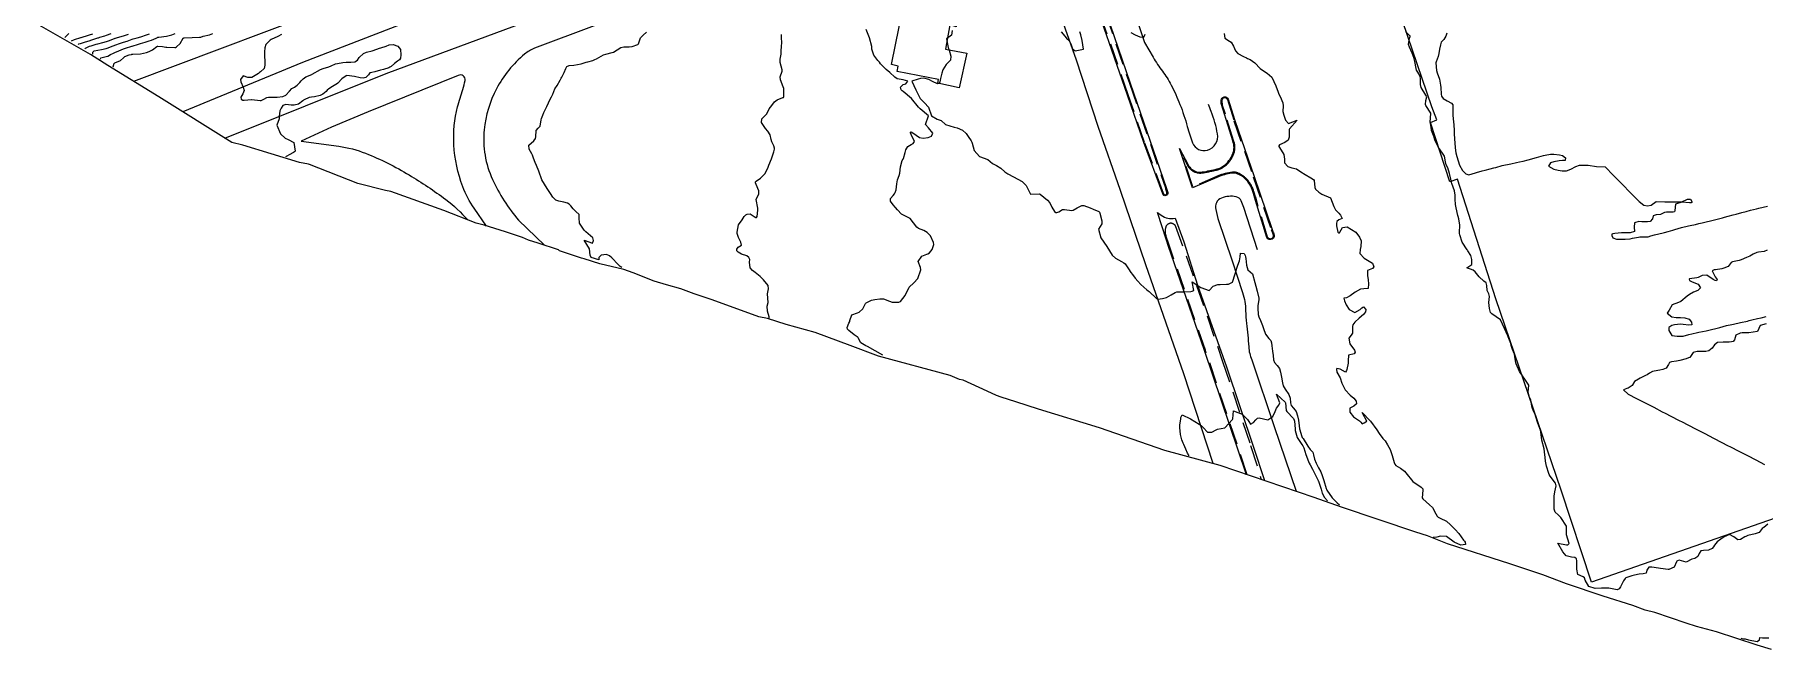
# Model space of a CAD drawing. Header units: metres. Extents: x 298520 to 308411, y 7433745 to 7450750.
# Drawn here: x 305692.8 to 306096.4, y 7435623.3 to 7435766.8 of the extents above; entities that cross this region are included whole.
import ezdxf

# ---------------------------------------------------------------- set-up
doc = ezdxf.new("R2010")
doc.units = ezdxf.units.M
doc.header["$LTSCALE"] = 10
doc.linetypes.add('DASHED', pattern=[0.75, 0.5, -0.25])
for name, color, linetype in [('Area', 45, 'Continuous'), ('Canteiro', 45, 'DASHED'), ('Curvas de Nivel 1m', 11, 'Continuous'), ('Curvas de Nivel 5m', 15, 'Continuous'), ('Edificações', 30, 'Continuous'), ('Vias Primárias', 230, 'Continuous')]:
    doc.layers.add(name, color=color, linetype=linetype)

msp = doc.modelspace()

# ---------------------------------------------------------------- linework, layer by layer
at = {"layer": 'Area'}
msp.add_polyline3d([(306098.06, 7435623.33, 702.08), (306094.72, 7435624.33, 702.04), (306085.19, 7435627.47, 701.97), (306080.59, 7435628.7, 701.73), (306078.11, 7435629.49, 701.88), (306070.85, 7435631.94, 701.98), (306068.54, 7435632.49, 701.95), (306065.7, 7435633.58, 701.98), (306058.78, 7435635.78, 703.36), (306050.25, 7435638.67, 702.01), (306044.67, 7435640.71, 701.95), (306037.01, 7435643.28, 701.83), (306022.49, 7435647.97, 701.94), (306017.76, 7435649.82, 702.1), (306015.09, 7435650.69, 702.19), (305997.74, 7435656.54, 702.48), (305991.37, 7435658.8, 703.7), (305969.44, 7435666.25, 704.19), (305956.54, 7435669.74, 703.64), (305941.24, 7435675.02, 703.5), (305927.06, 7435679.43, 703.46), (305921.73, 7435681.11, 703.51), (305918.29, 7435682.23, 703.47), (305917.25, 7435682.59, 703.48), (305915.06, 7435683.57, 703.37), (305909.47, 7435686.15, 703.33), (305908.63, 7435686.33, 703.26), (305906.4, 7435687.29, 703.22), (305889.67, 7435691.75, 703.03), (305883.06, 7435694.29, 703.17), (305874.92, 7435697.29, 702.51), (305868.13, 7435699.18, 702.08), (305863.81, 7435700.54, 701.97), (305861.81, 7435700.98, 701.97), (305850.86, 7435704.94, 701.63), (305846.67, 7435706.31, 701.46), (305843.55, 7435707.5, 701.41), (305840.23, 7435708.45, 701.29), (305837.36, 7435709.29, 701.17), (305832.43, 7435711.18, 701.15), (305830.3, 7435711.98, 701.28), (305824.68, 7435713.3, 701.14), (305821.05, 7435714.45, 700.97), (305820.37, 7435714.61, 701.09), (305815.3, 7435716.34, 700.94), (305815.07, 7435716.55, 700.8), (305810.29, 7435718.15, 700.46), (305808.02, 7435718.87, 700.51), (305806.6, 7435719.49, 700.51), (305802.63, 7435720.76, 700.42), (305797.65, 7435722.32, 700.31), (305795.81, 7435722.8, 700.22), (305788.3, 7435725.73, 700.73), (305775.94, 7435730.2, 700.42), (305774.69, 7435730.4, 700.44), (305768.19, 7435732.06, 700.71), (305756.93, 7435736.49, 700.96), (305756.69, 7435736.57, 700.91), (305754.58, 7435737, 700.96), (305741.41, 7435741.01, 701.13), (305738.83, 7435741.66, 701.82), (305721.76, 7435752.32, 701.34), (305709.87, 7435759.64, 705.52), (305705.86, 7435762.16, 697.44), (305692.79, 7435769.63, 694.53)], dxfattribs=at)
at = {"layer": 'Canteiro'}
for points in [[(305935.26, 7435793.94), (305942.66, 7435771.78), (305948.24, 7435755.45), (305956.72, 7435730.82, -0.020819), (305956.99, 7435729.94, -0.980647), (305956.19, 7435729.72), (305951.79, 7435741.67), (305947.97, 7435752.75), (305941.91, 7435770.19, 0.1235), (305941.17, 7435771.32, -0.050919), (305938.99, 7435773.78, -0.024523), (305937.42, 7435776.22, -0.054131), (305936.3, 7435778.76, 0.061967), (305933.89, 7435783.98, 0.053677), (305929.08, 7435790.14, 0.050663), (305925.62, 7435793.05), (305927.06, 7435793.86, 0.086205), (305929.82, 7435796.1, -0.01354), (305933.41, 7435800.01)], [(305972.64, 7435746.7), (305977.13, 7435733.64), (305981.34, 7435721.25, 0.037147), (305981.77, 7435720.24, -0.974984), (305980.48, 7435719.53), (305977.86, 7435728.16, -0.002414), (305977.23, 7435730.28, 0.130639), (305975.4, 7435733.3, 0.093576), (305973.5, 7435734.54, 0.120941), (305972.51, 7435734.7, 0.069494), (305969.11, 7435733.91), (305963.07, 7435731.3), (305960.84, 7435738.1), (305961.78, 7435736.33, 0.096121), (305962.62, 7435735.29, 0.219197), (305965.28, 7435734.55, 0.019503), (305968.75, 7435735.26, 0.099078), (305970.33, 7435736, 0.140252), (305972.54, 7435738.86, 0.191256), (305972.54, 7435742.08), (305970.63, 7435748.28), (305969.92, 7435750.53, -0.098962), (305969.82, 7435751.47, -0.762943), (305971.09, 7435751.7)]]:
    msp.add_lwpolyline(points, format="xyb", close=True, dxfattribs=at)
at = {"layer": 'Canteiro', "elevation": 704.05}
msp.add_lwpolyline([(305975.74, 7435664.11), (305965.98, 7435693.15), (305957.51, 7435717.65), (305956.74, 7435719.9, -0.165326), (305956.74, 7435721.94, -0.612483), (305958.93, 7435722.26), (305963.93, 7435708.29), (305969.97, 7435690.52), (305976.53, 7435670.91), (305979, 7435663)], format="xyb", dxfattribs=at)
at = {"layer": 'Curvas de Nivel 1m', "flags": 128}
for points, elevation in [([(305701.37, 7435765.34), (305702.14, 7435765.67), (305703.56, 7435766.12), (305703.64, 7435766.15), (305703.88, 7435766.23), (305705.14, 7435766.64), (305705.57, 7435766.76), (305706.36, 7435766.99)], 696), ([(305702.93, 7435764.54), (305703.14, 7435764.63), (305703.54, 7435764.77), (305704.64, 7435765.12), (305705.55, 7435765.4), (305706.17, 7435765.59), (305707.56, 7435766.03), (305707.68, 7435766.06), (305708.03, 7435766.18), (305709.19, 7435766.54), (305709.57, 7435766.67), (305710.68, 7435767.04)], 697), ([(305704.62, 7435763.49), (305704.67, 7435763.64), (305705.64, 7435764.1), (305705.96, 7435764.2), (305707.16, 7435764.57), (305707.54, 7435764.67), (305708.75, 7435764.96), (305709.55, 7435765.2), (305710.25, 7435765.45), (305711.56, 7435765.96), (305711.69, 7435766.01), (305712.15, 7435766.13), (305713.57, 7435766.52), (305714.74, 7435766.93)], 698), ([(305706.4, 7435762.27), (305706.41, 7435762.75), (305706.72, 7435763), (305707.52, 7435763.2), (305708.37, 7435763.32), (305709.53, 7435763.59), (305709.94, 7435763.75), (305710.92, 7435764.15), (305711.36, 7435764.31), (305711.54, 7435764.38), (305712.83, 7435764.83), (305713.55, 7435765.04), (305714.36, 7435765.29), (305715.56, 7435765.73), (305715.82, 7435765.83), (305716.71, 7435766.07), (305717.57, 7435766.32), (305718.87, 7435766.74), (305719.57, 7435766.98)], 699), ([(305711.11, 7435759.32), (305711.39, 7435760.14), (305711.45, 7435760.17), (305711.48, 7435760.19), (305712.8, 7435760.81), (305713.5, 7435761.42), (305713.88, 7435761.73), (305714.83, 7435762.1), (305715.41, 7435762.2), (305715.51, 7435762.22), (305715.69, 7435762.26), (305717.52, 7435762.36), (305718.93, 7435762.64), (305719.52, 7435762.87), (305720.28, 7435763.28), (305721.31, 7435764.02), (305721.47, 7435764.08), (305721.53, 7435764.09), (305722.6, 7435764), (305723.42, 7435763.88), (305723.53, 7435763.87), (305723.65, 7435763.87), (305725.53, 7435763.78), (305725.69, 7435763.81), (305725.92, 7435763.97), (305726.75, 7435764.75), (305727.43, 7435765.95), (305727.5, 7435766.02), (305727.56, 7435766.05), (305727.69, 7435766.07), (305729.57, 7435766.17), (305731.29, 7435766.18), (305731.57, 7435766.24), (305732.14, 7435766.46), (305733.57, 7435766.8), (305734.38, 7435767.06)], 701), ([(305750.41, 7435766.84), (305749.57, 7435766.35), (305747.99, 7435765.7), (305747.74, 7435765.53), (305747.56, 7435765.32), (305746.74, 7435764.52), (305746.5, 7435763.72), (305746.45, 7435762.79), (305746.45, 7435761.72), (305746.49, 7435760.73), (305746.54, 7435759.72), (305746.32, 7435758.87), (305745.47, 7435758.11), (305745.24, 7435757.96), (305745, 7435757.73), (305743.45, 7435756.78), (305742.53, 7435756.84), (305741.46, 7435757.19), (305740.87, 7435756.36), (305740.94, 7435755.78), (305741.42, 7435754.53), (305741.66, 7435753.78), (305741.4, 7435752.98), (305740.95, 7435752.23), (305740.96, 7435751.78), (305741.39, 7435751.51), (305741.67, 7435751.5), (305743.39, 7435751.65), (305743.5, 7435751.64), (305745.39, 7435751.45), (305745.65, 7435751.47), (305746.29, 7435751.72), (305747.01, 7435752.11), (305747.4, 7435752.2), (305747.88, 7435752.19), (305749.4, 7435752.21), (305750.73, 7435752.34), (305751.4, 7435752.67), (305752.27, 7435753.65), (305752.84, 7435754.22), (305753.43, 7435754.57), (305754.06, 7435755), (305754.65, 7435755.62), (305755.01, 7435756.05), (305755.45, 7435756.5), (305756.1, 7435756.96), (305757.46, 7435757.54), (305757.57, 7435757.59), (305759.47, 7435758.66), (305760.13, 7435758.9), (305761.48, 7435759.3), (305762.01, 7435759.53), (305763.02, 7435759.99), (305763.49, 7435760.08), (305764.72, 7435760.28), (305765.5, 7435760.38), (305766.58, 7435760.39), (305767.5, 7435760.47), (305768.12, 7435760.84), (305768.51, 7435761.46), (305769.52, 7435762.43), (305770.25, 7435762.71), (305771.53, 7435763.01), (305772.62, 7435763.4), (305773.26, 7435763.67), (305773.54, 7435763.76), (305774.79, 7435764.13), (305775.55, 7435764.4), (305776.44, 7435764.47), (305777.54, 7435764.08), (305778.16, 7435763.34), (305778.28, 7435762.1), (305778.15, 7435761.34), (305777.92, 7435760.93), (305777.5, 7435760.6), (305776.8, 7435760.05), (305775.96, 7435759.37), (305775.67, 7435759.18), (305775.48, 7435759.09), (305774.18, 7435758.68), (305773.47, 7435758.48), (305772.16, 7435758.1), (305771.47, 7435758), (305771.01, 7435757.88), (305770.71, 7435757.43), (305770.05, 7435756.84), (305769.46, 7435756.67), (305768.72, 7435756.71), (305767.46, 7435757.06), (305765.67, 7435757.28), (305765.46, 7435757.22), (305764.48, 7435756.47), (305763.53, 7435755.51), (305763.49, 7435755.47), (305763.44, 7435755.44), (305762.27, 7435754.69), (305761.42, 7435754.13), (305761.08, 7435753.88), (305760.84, 7435753.55), (305760.08, 7435752.88), (305759.4, 7435752.59), (305758.13, 7435752.31), (305757.4, 7435752.24), (305756.84, 7435752.15), (305755.68, 7435751.61), (305755.52, 7435751.48), (305755.39, 7435751.35), (305754.4, 7435750.6), (305753.37, 7435750.32), (305752.66, 7435750.36), (305751.38, 7435750.47), (305750.74, 7435750.3), (305750.29, 7435749.67), (305750.02, 7435749.01), (305749.88, 7435747.67), (305749.86, 7435747.15), (305749.32, 7435745.68), (305750.13, 7435743.67), (305751.28, 7435742.67), (305751.99, 7435742.36), (305753.27, 7435741.63), (305753.61, 7435739.63), (305753.45, 7435739.42), (305753.24, 7435739.32), (305752.16, 7435738.72), (305751.65, 7435738.44), (305751.32, 7435738.29)], 701), ([(305829.78, 7435712.43), (305829.44, 7435712.72), (305828.94, 7435713.19), (305827.45, 7435714.75), (305826.97, 7435715.18), (305826.25, 7435715.48), (305824.97, 7435715.35), (305824.46, 7435714.78), (305824.46, 7435714.28), (305822.63, 7435714.8), (305822.44, 7435715.34), (305822.27, 7435716.81), (305821, 7435718.82), (305823, 7435718.13), (305823.23, 7435718.8), (305823.01, 7435719.35), (305821.41, 7435720.82), (305821.04, 7435721.18), (305819.93, 7435722.83), (305819.85, 7435724.05), (305819.82, 7435724.83), (305819.09, 7435725.52), (305818.44, 7435726.19), (305817.89, 7435726.86), (305817.49, 7435727.25), (305817.11, 7435727.44), (305816.31, 7435727.68), (305815.11, 7435727.96), (305814.42, 7435728.21), (305813.71, 7435728.91), (305813.14, 7435729.77), (305812.4, 7435730.93), (305811.17, 7435732.94), (305810.44, 7435734.95), (305809.92, 7435736.25), (305809.62, 7435736.96), (305809.23, 7435737.98), (305808.95, 7435738.68), (305808.79, 7435738.97), (305808.15, 7435740.09), (305808.12, 7435740.98), (305809.28, 7435742.02), (305809.69, 7435742.56), (305809.74, 7435742.96), (305809.81, 7435744.46), (305810.31, 7435744.95), (305810.79, 7435745.48), (305810.99, 7435746.94), (305811.03, 7435747.26), (305811.35, 7435748.05), (305811.63, 7435748.66), (305811.76, 7435748.94), (305812.29, 7435750.02), (305812.69, 7435750.93), (305812.9, 7435751.42), (305813.41, 7435752.28), (305813.7, 7435752.92), (305814.21, 7435754.13), (305814.71, 7435754.9), (305815.46, 7435756.15), (305815.68, 7435756.67), (305815.78, 7435756.89), (305816.36, 7435757.99), (305816.72, 7435758.88), (305816.98, 7435759.38), (305817.49, 7435759.61), (305818.63, 7435759.72), (305819.5, 7435759.82), (305820.31, 7435760.02), (305821.51, 7435760.36), (305821.87, 7435760.45), (305823.04, 7435760.8), (305823.38, 7435760.93), (305823.51, 7435760.98), (305823.88, 7435761.16), (305825.53, 7435762.06), (305826.04, 7435762.25), (305827.53, 7435762.6), (305827.87, 7435762.74), (305829.54, 7435763.83), (305830.27, 7435763.98), (305831.55, 7435763.94), (305832.19, 7435764.05), (305833.55, 7435764.54), (305833.69, 7435764.68), (305834.2, 7435766.04), (305834.81, 7435766.66), (305835.59, 7435767.42)], 701), ([(305864.22, 7435700.49), (305864.19, 7435700.6), (305864.16, 7435700.94), (305863.79, 7435702.31), (305863.71, 7435703.43), (305863.95, 7435704.3), (305863.85, 7435705.3), (305863.8, 7435706.31), (305864.04, 7435707.46), (305863.92, 7435708.3), (305862.9, 7435709.61), (305862.11, 7435710.33), (305860.92, 7435711.31), (305860.33, 7435711.75), (305859.75, 7435712.36), (305859.6, 7435713.71), (305859.68, 7435714.36), (305859.42, 7435714.81), (305858.97, 7435715.15), (305857.76, 7435715.6), (305856.98, 7435716.05), (305856.68, 7435716.39), (305856.64, 7435716.74), (305856.99, 7435717.17), (305857.7, 7435717.68), (305857.59, 7435718.38), (305857.02, 7435719.46), (305856.69, 7435720.39), (305856.72, 7435720.7), (305857.05, 7435722.39), (305857.87, 7435723.58), (305858.39, 7435724.38), (305858.74, 7435724.72), (305859.09, 7435724.88), (305859.74, 7435725.01), (305860.65, 7435724.35), (305861.08, 7435724.13), (305861.26, 7435724.16), (305861.35, 7435724.34), (305861.57, 7435725.86), (305861.56, 7435726.34), (305861.12, 7435728.34), (305861.79, 7435729.69), (305861.78, 7435730.33), (305861.17, 7435731.82), (305861.02, 7435732.19), (305861.01, 7435732.34), (305861.03, 7435732.48), (305861.18, 7435732.62), (305862.19, 7435733.33), (305863.19, 7435734.32), (305863.86, 7435735.66), (305864.12, 7435736.31), (305864.74, 7435737.8), (305864.91, 7435738.29), (305864.98, 7435738.56), (305865.26, 7435739.42), (305865.44, 7435740.11), (305865.45, 7435740.29), (305865.28, 7435740.86), (305864.82, 7435741.82), (305864.66, 7435742.3), (305864.4, 7435743.4), (305863.9, 7435744.31), (305863.32, 7435744.89), (305862.37, 7435746.33), (305862.49, 7435747.19), (305863.36, 7435747.99), (305863.63, 7435748.32), (305864.2, 7435749.48), (305864.77, 7435750.3), (305865.4, 7435751.09), (305866.06, 7435751.63), (305867.41, 7435752.1), (305867.52, 7435752.16), (305867.58, 7435752.27), (305867.62, 7435754.08), (305867.59, 7435754.27), (305867.44, 7435754.65), (305866.81, 7435756.28), (305866.79, 7435756.95), (305867.22, 7435758.27), (305867.2, 7435758.56), (305866.74, 7435760.28), (305866.74, 7435761.05), (305866.95, 7435762.28), (305866.99, 7435762.82), (305867.09, 7435764.27), (305867.12, 7435764.71), (305867.09, 7435766.27), (305867.03, 7435766.83)], 702), ([(305890.69, 7435691.98), (305887.15, 7435694.03), (305886.72, 7435694.21), (305885.59, 7435694.9), (305884.92, 7435696.06), (305884.85, 7435696.17), (305884.74, 7435696.27), (305884.04, 7435696.78), (305882.76, 7435697.75), (305882.48, 7435698.08), (305882.38, 7435698.48), (305882.78, 7435699.44), (305882.99, 7435699.88), (305883.03, 7435700.08), (305883.49, 7435701.39), (305884.81, 7435701.91), (305885.19, 7435702.05), (305886.02, 7435702.85), (305886.67, 7435704.03), (305886.85, 7435704.25), (305888.05, 7435704.82), (305888.85, 7435704.96), (305890.03, 7435705.16), (305890.85, 7435705.12), (305892.24, 7435704.58), (305892.85, 7435704.36), (305894.45, 7435704.34), (305894.85, 7435704.55), (305895.88, 7435705.92), (305896.88, 7435707.91), (305897.94, 7435708.86), (305898.91, 7435709.89), (305899.58, 7435711.88), (305899.51, 7435712.46), (305898.95, 7435713.89), (305899.77, 7435715.08), (305900.98, 7435715.6), (305901.19, 7435715.65), (305901.59, 7435715.85), (305902.2, 7435716.63), (305902.57, 7435717.84), (305902.52, 7435718.33), (305901.8, 7435719.85), (305901.04, 7435720.66), (305900.28, 7435721.11), (305899.05, 7435721.59), (305898.62, 7435721.89), (305897.07, 7435723.91), (305895.09, 7435724.94), (305894.1, 7435725.95), (305893.66, 7435726.5), (305893.11, 7435727.1), (305892.49, 7435727.97), (305892.51, 7435728.59), (305893.14, 7435729.25), (305893.46, 7435729.65), (305893.61, 7435729.95), (305893.83, 7435730.62), (305893.97, 7435731.95), (305894.13, 7435732.89), (305894.54, 7435733.94), (305894.67, 7435734.47), (305894.85, 7435735.94), (305895.24, 7435737.41), (305895.42, 7435737.75), (305895.51, 7435737.93), (305895.88, 7435739.31), (305896.04, 7435739.92), (305896.52, 7435740.68), (305897.29, 7435741.17), (305897.8, 7435741.39), (305898.11, 7435741.9), (305897.31, 7435743.53), (305897.15, 7435743.91), (305897.15, 7435744.08), (305897.32, 7435744.11), (305897.73, 7435743.91), (305899.3, 7435742.83), (305900.08, 7435742.66), (305901.3, 7435742.83), (305902.06, 7435743.1), (305902.38, 7435743.85), (305901.33, 7435745.07), (305900.68, 7435745.87), (305901.36, 7435747.86), (305899.39, 7435749.5), (305899.02, 7435749.89), (305897.41, 7435751.91), (305895.43, 7435753.55), (305895.22, 7435753.72), (305895.01, 7435753.94), (305894.86, 7435754.52), (305895.45, 7435755.14), (305896.04, 7435755.34), (305896.55, 7435755.92), (305895.47, 7435756.23), (305894.05, 7435756.53), (305893.47, 7435756.86), (305892.32, 7435757.97), (305891.49, 7435758.7), (305890.2, 7435760), (305889.9, 7435760.38), (305889.52, 7435760.78), (305888.64, 7435762.02), (305888.15, 7435763.42), (305888.14, 7435764.02), (305887.58, 7435766.03), (305886.8, 7435768.04)], 703), ([(305906.89, 7435767.8), (305906.73, 7435766.66), (305905.58, 7435765.81), (305905.95, 7435763.81), (305906.15, 7435763.2), (305906.61, 7435761.8), (305906.5, 7435760.83), (305905.51, 7435759.81), (305904.71, 7435758.61), (305904.51, 7435757.82), (305904.19, 7435756.55), (305904, 7435755.83), (305903.85, 7435755.44), (305903.46, 7435755.34), (305902.33, 7435755.85), (305901.47, 7435756.31), (305900.27, 7435756.67), (305899.47, 7435756.59), (305898.93, 7435756.43), (305897.46, 7435755.91), (305898.44, 7435753.9), (305899.41, 7435751.89), (305900.4, 7435750.88), (305901.39, 7435749.86), (305902.03, 7435747.85), (305903.36, 7435747.09), (305904.29, 7435746.76), (305905.34, 7435745.81), (305907.33, 7435745.19), (305908.05, 7435745.07), (305909.32, 7435744.55), (305910.17, 7435743.76), (305910.59, 7435743.04), (305911.3, 7435742.06), (305911.51, 7435741.74), (305911.58, 7435741.45), (305911.98, 7435739.73), (305913.25, 7435738.4), (305915.24, 7435737.7), (305916.32, 7435736.77), (305917.23, 7435736.24), (305918.25, 7435735.66), (305919.21, 7435734.82), (305919.87, 7435734.31), (305921.19, 7435733.62), (305923.18, 7435732.5), (305924.17, 7435731.59), (305925.15, 7435729.58), (305927.15, 7435729.66), (305927.44, 7435729.55), (305929.13, 7435728.17), (305929.67, 7435727.52), (305930.12, 7435726.52), (305930.79, 7435725.5), (305931.1, 7435725.31), (305931.31, 7435725.29), (305931.74, 7435725.49), (305932.62, 7435725.97), (305933.11, 7435726.02), (305934.79, 7435725.78), (305935.11, 7435725.84), (305936.04, 7435726.38), (305937.12, 7435726.93), (305937.58, 7435726.96), (305939.11, 7435726.36), (305939.76, 7435726.05), (305941.1, 7435725.57), (305941.26, 7435725.38), (305941.36, 7435725.12), (305941.82, 7435723.37), (305941.81, 7435722.63), (305941.05, 7435721.38), (305941.61, 7435719.37), (305943, 7435717.36), (305944.19, 7435715.35), (305944.97, 7435714.62), (305946.39, 7435713.89), (305946.96, 7435713.59), (305947.26, 7435713.31), (305948.06, 7435712.18), (305948.61, 7435711.29), (305948.93, 7435710.81), (305949.61, 7435709.97), (305950.18, 7435709.28), (305950.9, 7435708.48), (305952.28, 7435707.25), (305952.65, 7435707.02), (305952.88, 7435706.85), (305954.57, 7435705.22), (305954.86, 7435705.09), (305955.99, 7435705.2), (305956.87, 7435705.48), (305957.99, 7435706.06), (305958.88, 7435706.64), (305959.28, 7435706.77), (305960.88, 7435706.75), (305962.59, 7435706.84), (305962.88, 7435706.95), (305963.01, 7435706.99), (305963.28, 7435707.12), (305962.91, 7435709.12), (305964.89, 7435707.78), (305966.88, 7435707.07), (305967.82, 7435708.14), (305968.9, 7435708.48), (305969.44, 7435708.51), (305970.91, 7435708.56), (305971.33, 7435708.6), (305972.31, 7435709.01), (305972.93, 7435711), (305973.41, 7435712.53), (305973.55, 7435712.99), (305973.94, 7435714.02), (305974.1, 7435714.99), (305974.19, 7435715.79), (305974.99, 7435715.72), (305975.25, 7435715.24), (305975.31, 7435714.98), (305975.38, 7435714.57), (305975.59, 7435712.97), (305975.88, 7435711.91), (305976.93, 7435710.95), (305977.47, 7435708.94), (305977.71, 7435708.13), (305978.07, 7435706.94), (305978.46, 7435705.34), (305978.47, 7435704.93), (305978.22, 7435703.56), (305978.22, 7435702.94), (305978.29, 7435701.46), (305978.41, 7435700.93), (305978.8, 7435700.12), (305979.29, 7435698.93), (305979.5, 7435698.21), (305979.99, 7435696.92), (305980.75, 7435695.91), (305981.25, 7435695.41), (305981.4, 7435694.9), (305981.45, 7435694.18), (305981.63, 7435692.9), (305981.77, 7435691.96), (305981.89, 7435690.89), (305982.08, 7435690.28), (305982.68, 7435689.63), (305983.23, 7435688.87), (305983.49, 7435688.04), (305983.75, 7435686.87), (305983.98, 7435685.51), (305984.15, 7435684.86), (305984.61, 7435684.08), (305985.42, 7435682.85), (305985.72, 7435681.98), (305985.83, 7435680.84), (305985.99, 7435680.26), (305986.56, 7435679.62), (305987.17, 7435678.82), (305987.49, 7435677.87), (305987.69, 7435676.82), (305987.82, 7435675.51), (305987.92, 7435674.82), (305988.48, 7435673.01), (305988.56, 7435672.81), (305988.76, 7435672.52), (305989.89, 7435670.8), (305990.45, 7435670), (305991.01, 7435669.35), (305991.2, 7435668.78), (305991.42, 7435667.77), (305991.82, 7435666.77), (305992.01, 7435666.37), (305992.39, 7435665.68), (305992.94, 7435664.75), (305993.24, 7435663.89), (305993.6, 7435662.75), (305994.17, 7435660.9), (305994.22, 7435660.74), (305994.33, 7435660.5), (305995.55, 7435658.73), (305996.68, 7435657.52), (305997.22, 7435657.06)], 703), ([(305932.31, 7435767.49), (305933.59, 7435766.02), (305934.15, 7435765.47), (305934.64, 7435764.39), (305934.97, 7435763.47), (305935.55, 7435763), (305937.55, 7435763.43), (305937.22, 7435765.44), (305936.89, 7435766.73), (305936.71, 7435767.44)], 702), ([(305948.6, 7435767.3), (305949.6, 7435766.75), (305950.65, 7435766.33), (305951.59, 7435766.2), (305951.92, 7435766.94)], 702), ([(305970.32, 7435767.04), (305970.52, 7435765.97), (305971.59, 7435765.32), (305971.98, 7435765.02), (305972.5, 7435764.08), (305973.02, 7435763.01), (305973.55, 7435762.44), (305974.83, 7435761.69), (305975.54, 7435761.36), (305975.8, 7435761.24), (305976.45, 7435760.97), (305977.52, 7435760.2), (305978.72, 7435758.94), (305979.5, 7435758.38), (305980.4, 7435757.83), (305981.48, 7435756.9), (305982.39, 7435754.89), (305982.94, 7435753.38), (305983.14, 7435752.88), (305983.43, 7435752.35), (305984.05, 7435750.87), (305984.08, 7435750.19), (305984.06, 7435748.87), (305984.25, 7435747.99), (305984.67, 7435746.87), (305985.35, 7435746.06), (305987.36, 7435746.83), (305985.6, 7435744.86), (305985.54, 7435744.66), (305985.54, 7435742.86), (305985.31, 7435742.2), (305984.54, 7435741.63), (305983.29, 7435741.06), (305983.1, 7435740.88), (305983.08, 7435740.67), (305983.29, 7435740.44), (305984.29, 7435738.87), (305984.39, 7435737.73), (305984.44, 7435736.87), (305985.23, 7435736.02), (305986.15, 7435735.76), (305987.23, 7435735.48), (305988.27, 7435734.82), (305989.21, 7435734.19), (305990.6, 7435733.4), (305991.2, 7435733.01), (305991.33, 7435732.79), (305991.52, 7435731.13), (305991.65, 7435730.78), (305992.4, 7435730.01), (305993.16, 7435729.56), (305995.15, 7435728.74), (305995.95, 7435726.73), (305996.34, 7435725.95), (305997.11, 7435725.13), (305997.48, 7435724.71), (305997.89, 7435723.9), (305997.09, 7435723.62), (305996.6, 7435723.19), (305996.52, 7435722.72), (305996.55, 7435722.2), (305996.86, 7435720.71), (305996.95, 7435720.61), (305997.05, 7435720.56), (305997.22, 7435720.54), (305997.35, 7435720.71), (305997.97, 7435721.8), (305999.07, 7435721.95), (306001.05, 7435720.67), (306001.9, 7435719.51), (306002.28, 7435718.65), (306002.27, 7435717.4), (306002.1, 7435716.65), (306002.04, 7435715.7), (306002.98, 7435714.64), (306004.97, 7435713.47), (306005.29, 7435712.61), (306004.95, 7435712.25), (306003.79, 7435711.79), (306003.78, 7435710.63), (306003.95, 7435709.6), (306004.06, 7435708.63), (306003.93, 7435707.59), (306002.9, 7435707.52), (306002.15, 7435707.39), (306000.88, 7435706.67), (305999.73, 7435705.82), (305998.87, 7435705.42), (305998.27, 7435705.29), (305998.39, 7435704.69), (305998.85, 7435703.75), (305999.53, 7435702.68), (306000.83, 7435701.95), (306002.1, 7435702.65), (306002.44, 7435703.05), (306002.84, 7435703.26), (306003.39, 7435702.63), (306003.33, 7435702.13), (306002.82, 7435701.51), (306001.87, 7435700.65), (306000.8, 7435699.67), (306000.38, 7435699.09), (306000.32, 7435698.67), (306000.32, 7435697.13), (306000.01, 7435696.68), (305999.43, 7435696), (305999.64, 7435694.68), (306000.72, 7435693.15), (306000.9, 7435692.67), (306000.71, 7435692.29), (305999.39, 7435692), (305999.28, 7435690.68), (305999.26, 7435690.12), (305998.97, 7435688.69), (305998.93, 7435688.43), (305998.66, 7435688.06), (305997.42, 7435688.7), (305996.67, 7435688.88), (305996.58, 7435688.71), (305996.66, 7435688.06), (305997.4, 7435686.7), (305997.84, 7435685.48), (305998.17, 7435684.69), (305998.61, 7435683.9), (305999.76, 7435682.68), (306000.59, 7435681.98), (306001.18, 7435681.26), (306001.24, 7435680.66), (306000.57, 7435680.13), (305999.64, 7435679.6), (305999.68, 7435678.68), (306000.54, 7435677.62), (306001.89, 7435676.65), (306002.21, 7435676.34), (306002.52, 7435676.01), (306002.98, 7435676.18), (306003.64, 7435676.63), (306002.55, 7435678.64), (306004.52, 7435676.62), (306005.95, 7435674.61), (306006.49, 7435673.74), (306007.38, 7435672.59), (306007.88, 7435672), (306008.46, 7435671.1), (306008.74, 7435670.57), (306009.05, 7435669.96), (306009.56, 7435668.56), (306010.02, 7435666.95), (306010.19, 7435666.55), (306010.4, 7435666.29), (306011.48, 7435665.62), (306012.39, 7435664.93), (306012.75, 7435664.52), (306014.35, 7435662.5), (306016.34, 7435661.18), (306016.68, 7435660.81), (306016.71, 7435660.47), (306016.58, 7435658.74), (306016.69, 7435658.47), (306018.29, 7435657.11), (306018.98, 7435656.44), (306019.75, 7435654.95), (306020.04, 7435654.43), (306020.26, 7435654.19), (306020.72, 7435653.96), (306022.25, 7435653.27), (306023.18, 7435652.39), (306024.22, 7435651.28), (306025.08, 7435650.37), (306026.2, 7435648.86), (306026.42, 7435648.58), (306026.58, 7435648.35), (306026.69, 7435647.85), (306025.55, 7435647.68), (306023.98, 7435648.38), (306022.21, 7435649.72), (306020.83, 7435649.8), (306019.96, 7435649.55), (306019.12, 7435649.47)], 702), ([(306097.2, 7435652.55), (306096.24, 7435651.8), (306096.09, 7435651.67), (306095.87, 7435651.52), (306095.16, 7435650.6), (306094.22, 7435650.27), (306092.56, 7435649.91), (306092.21, 7435649.76), (306092.08, 7435649.7), (306091.8, 7435649.57), (306090.82, 7435648.97), (306090.21, 7435648.9), (306089.25, 7435649.6), (306088.22, 7435650.18), (306087.04, 7435649.63), (306086.21, 7435649.05), (306085.38, 7435648.47), (306084.72, 7435647.65), (306084.55, 7435647.3), (306084.18, 7435646.9), (306083.34, 7435646.51), (306082.17, 7435646.4), (306081.57, 7435646.3), (306081.16, 7435645.7), (306080.84, 7435645.02), (306080.15, 7435644.54), (306079.5, 7435644.37), (306078.14, 7435643.73), (306076.52, 7435644.13), (306076.15, 7435644.04), (306075.98, 7435643.93), (306075.9, 7435643.76), (306075.34, 7435642.55), (306074.12, 7435641.97), (306073.93, 7435641.97), (306072.12, 7435642.21), (306071.66, 7435642.27), (306070.12, 7435642.56), (306069.4, 7435642.56), (306068.98, 7435641.84), (306068.84, 7435641.11), (306068.1, 7435640.97), (306067.14, 7435640.9), (306066.1, 7435640.67), (306065.48, 7435640.51), (306064.09, 7435640.02), (306063.93, 7435639.9), (306063.53, 7435639.35), (306062.8, 7435637.92), (306062.53, 7435637.45), (306062.06, 7435637.25), (306060.47, 7435637.54), (306060.07, 7435637.64), (306058.37, 7435637.66), (306056.93, 7435637.56), (306055.41, 7435638.01), (306054.57, 7435639.53), (306054.41, 7435640.02), (306054.1, 7435640.27), (306052.86, 7435640.79), (306052.64, 7435642.04), (306052.66, 7435643.52), (306052.64, 7435644.04), (306052.58, 7435644.48), (306052.15, 7435644.81), (306051.37, 7435644.84), (306050.15, 7435645.2), (306049.36, 7435646.08), (306048.19, 7435648.09), (306050.19, 7435647.74), (306050.51, 7435647.74), (306050.86, 7435648.06), (306050.21, 7435650.07), (306050.23, 7435652.07), (306048.88, 7435654.08), (306048.27, 7435654.75), (306047.57, 7435655.4), (306047.37, 7435656.1), (306047.37, 7435657.03), (306047.31, 7435658.11), (306047.32, 7435659.1), (306047.5, 7435660.1), (306047.79, 7435661.54), (306047.68, 7435662.1), (306046.38, 7435663.78), (306046.19, 7435664.12), (306046.09, 7435664.42), (306045.54, 7435666.13), (306045.31, 7435667.24), (306045.24, 7435668.13), (306045.11, 7435669.47), (306045.01, 7435670.13), (306044.47, 7435672.14), (306044.26, 7435674.14), (306044.17, 7435674.48), (306043.56, 7435676.15), (306043.08, 7435677.62), (306042.9, 7435678.16), (306042.56, 7435678.91), (306042.2, 7435679.79), (306042.16, 7435680.17), (306041.89, 7435681.47), (306041.61, 7435682.17), (306041.31, 7435683.48), (306041.38, 7435684.18), (306041.45, 7435685), (306040.64, 7435686.19), (306039.28, 7435688.2), (306038.69, 7435689.43), (306038.47, 7435690), (306038.41, 7435690.21), (306038.16, 7435691.67), (306038.07, 7435692.22), (306037.64, 7435693.32), (306037.31, 7435694.23), (306037.21, 7435694.7), (306036.76, 7435695.93), (306036.61, 7435696.24), (306036.51, 7435696.5), (306035.79, 7435698.25), (306034.81, 7435700.26), (306032.83, 7435701.66), (306032.51, 7435701.97), (306032.39, 7435702.29), (306032.26, 7435702.87), (306032.14, 7435704.29), (306032.26, 7435705.68), (306032.08, 7435706.29), (306031.68, 7435707.08), (306031.65, 7435708.3), (306031.47, 7435708.85), (306030.92, 7435709.31), (306029.87, 7435710.32), (306028.94, 7435711.45), (306028.44, 7435711.83), (306026.95, 7435712.36), (306028.16, 7435713.15), (306028.16, 7435714.34), (306027.87, 7435715.23), (306027.21, 7435716.36), (306027.11, 7435716.47), (306027.01, 7435716.6), (306025.9, 7435718.37), (306025.36, 7435720.06), (306025.29, 7435720.38), (306025.28, 7435720.6), (306025.33, 7435722.38), (306025.09, 7435723.82), (306024.92, 7435724.38), (306024.86, 7435724.63), (306024.47, 7435726.39), (306024.35, 7435727.17), (306024.26, 7435728.39), (306024.24, 7435729.31), (306024.06, 7435730.39), (306023.49, 7435732.1), (306023.39, 7435732.4), (306023.2, 7435733.05), (306022.94, 7435734.4), (306022.54, 7435735.71), (306022.16, 7435736.42), (306021.96, 7435737.13), (306021.73, 7435738.42), (306021.27, 7435739.12), (306020.38, 7435740.44), (306019.54, 7435742.22), (306019.46, 7435742.45), (306019.32, 7435742.89), (306018.75, 7435744.46), (306018.62, 7435745.19), (306018.45, 7435746.46), (306018.51, 7435747.32), (306018.58, 7435748.46), (306017.41, 7435750.24), (306017.31, 7435750.47), (306017.42, 7435751.42), (306017.61, 7435752.29), (306017.57, 7435752.47), (306017.44, 7435752.68), (306016.31, 7435754.49), (306016.14, 7435755.16), (306016.18, 7435756.49), (306016.1, 7435757.1), (306015.5, 7435758.04), (306015.2, 7435758.5), (306015.12, 7435758.89), (306014.82, 7435760.51), (306014.57, 7435761.48), (306014.23, 7435762.51), (306013.57, 7435763.85), (306013.35, 7435764.52), (306013.6, 7435765.96), (306013.74, 7435766.38), (306013.72, 7435766.52), (306013.6, 7435766.64), (306012.63, 7435767.55)], 702), ([(306022.34, 7435767.15), (306022.06, 7435766.42), (306021.6, 7435765.66), (306020.99, 7435765.03), (306020.83, 7435764.44), (306020.62, 7435763.39), (306020.47, 7435762.44), (306020.31, 7435761.68), (306019.81, 7435760.45), (306019.76, 7435760.21), (306019.87, 7435758.45), (306020.05, 7435757.89), (306020.62, 7435756.44), (306020.86, 7435755.04), (306020.9, 7435754.44), (306020.96, 7435752.92), (306021.05, 7435752.43), (306021.43, 7435751.9), (306022.39, 7435751.38), (306023.42, 7435750.81), (306023.67, 7435750.4), (306023.73, 7435750.07), (306023.73, 7435748.4), (306023.74, 7435748.03), (306023.86, 7435746.4), (306023.9, 7435745.85), (306023.99, 7435744.39), (306024.02, 7435743.71), (306024.09, 7435742.39), (306024.14, 7435741.56), (306024.26, 7435740.39), (306024.43, 7435739.23), (306024.61, 7435738.39), (306025.24, 7435736.38), (306025.96, 7435735.1), (306026.75, 7435734.36), (306027.22, 7435734.13), (306027.44, 7435734.12), (306028.19, 7435734.34), (306028.98, 7435734.58), (306029.23, 7435734.66), (306030.52, 7435735.03), (306031.23, 7435735.2), (306032.44, 7435735.49), (306033.24, 7435735.69), (306033.71, 7435735.8), (306035.24, 7435736.26), (306037.25, 7435736.63), (306038.54, 7435736.93), (306039.25, 7435737.1), (306040.14, 7435737.31), (306041.26, 7435737.62), (306043.26, 7435738.16), (306044.83, 7435738.59), (306045.27, 7435738.69), (306046.49, 7435738.91), (306047.28, 7435738.95), (306048.62, 7435738.75), (306049.27, 7435738.59), (306049.96, 7435738.08), (306049.92, 7435737.42), (306049.26, 7435737.44), (306048.54, 7435737.38), (306047.25, 7435737.09), (306046.47, 7435736.91), (306046.02, 7435736.13), (306047.24, 7435735.39), (306048.28, 7435735.15), (306049.23, 7435735.05), (306050.26, 7435735.05), (306051.24, 7435735.4), (306052.37, 7435736.05), (306053.25, 7435736.32), (306054.89, 7435736.38), (306055.25, 7435736.33), (306057.24, 7435736), (306059.24, 7435735.97), (306061.22, 7435733.95), (306063.19, 7435731.92), (306065.17, 7435729.9), (306067.14, 7435727.88), (306068.3, 7435727.03), (306069.13, 7435726.85), (306069.97, 7435727.01), (306071.14, 7435727.83), (306073.14, 7435727.8), (306075.14, 7435727.78), (306077.14, 7435727.76), (306078.49, 7435728.41), (306079.15, 7435728.4), (306079.55, 7435727.73), (306079.3, 7435727.57), (306079.14, 7435727.55), (306078.95, 7435727.54), (306077.14, 7435727.7), (306075.69, 7435727.22), (306075.5, 7435725.78), (306075.44, 7435725.45), (306075.12, 7435725.36), (306073.52, 7435725.4), (306073.12, 7435725.29), (306072.16, 7435724.86), (306071.11, 7435724.73), (306070.44, 7435724.5), (306070.28, 7435723.84), (306069.72, 7435723.22), (306069.09, 7435723.1), (306067.82, 7435723.15), (306067.09, 7435723.19), (306066.11, 7435722.87), (306066.02, 7435721.89), (306066.11, 7435720.84), (306065.06, 7435720.53), (306064.39, 7435720.58), (306063.06, 7435720.53), (306061.49, 7435720.37), (306061.06, 7435720.35), (306060.77, 7435720.24), (306060.77, 7435719.95), (306061.04, 7435719.35), (306061.87, 7435719.1), (306063.04, 7435719.05), (306063.89, 7435719.06), (306065.04, 7435719.18), (306065.65, 7435719.28), (306067.05, 7435719.56), (306067.33, 7435719.59), (306069.05, 7435719.62), (306069.25, 7435719.65), (306069.93, 7435719.84), (306070.76, 7435720.12), (306071.06, 7435720.18), (306071.48, 7435720.25), (306073.06, 7435720.66), (306073.95, 7435720.9), (306075.07, 7435721.21), (306075.51, 7435721.33), (306077.07, 7435721.76), (306078.66, 7435722.16), (306079.08, 7435722.25), (306080.29, 7435722.52), (306081.09, 7435722.71), (306081.89, 7435722.9), (306083.1, 7435723.18), (306083.5, 7435723.28), (306085.1, 7435723.66), (306086.66, 7435724.09), (306087.11, 7435724.21), (306087.91, 7435724.43), (306089.11, 7435724.76), (306089.78, 7435724.94), (306091.12, 7435725.31), (306092.16, 7435725.57), (306093.13, 7435725.81), (306094.53, 7435726.15), (306095.13, 7435726.29), (306096.13, 7435726.53), (306097.14, 7435726.77)], 702), ([(306097.01, 7435716.51), (306096.32, 7435716.22), (306095.01, 7435716.03), (306094.6, 7435715.95), (306093.75, 7435715.55), (306093, 7435715.12), (306092.2, 7435714.78), (306090.99, 7435714.25), (306090.49, 7435714.09), (306088.98, 7435713.8), (306088.64, 7435713.62), (306087.92, 7435712.68), (306086.96, 7435712.29), (306086.43, 7435712.17), (306084.96, 7435711.95), (306084.7, 7435711.92), (306084.24, 7435711.67), (306084.94, 7435710.27), (306085.37, 7435709.66), (306085.21, 7435709.38), (306084.93, 7435709.39), (306084.47, 7435709.66), (306082.94, 7435710.67), (306081.87, 7435710.62), (306080.94, 7435710.13), (306080.63, 7435710.02), (306078.93, 7435709.8), (306078.81, 7435709.73), (306078.93, 7435709.4), (306079.51, 7435709.14), (306080.92, 7435708.54), (306081.5, 7435707.7), (306080.9, 7435707.06), (306079.89, 7435706.72), (306078.89, 7435706.19), (306078.34, 7435705.74), (306076.87, 7435704.56), (306076.36, 7435704.27), (306074.86, 7435703.78), (306074.14, 7435702.49), (306073.69, 7435701.79), (306074.82, 7435700.95), (306075.82, 7435700.77), (306076.82, 7435700.76), (306077.82, 7435700.75), (306078.82, 7435700.43), (306079.4, 7435699.72), (306079.47, 7435699.06), (306078.8, 7435698.97), (306077.41, 7435699.14), (306076.8, 7435699.2), (306075.45, 7435699.12), (306074.8, 7435698.95), (306074.09, 7435698.49), (306074.12, 7435697.79), (306074.77, 7435696.58), (306076.07, 7435696.47), (306076.77, 7435696.41), (306077.44, 7435696.42), (306078.77, 7435696.79), (306079.49, 7435697), (306080.78, 7435697.31), (306081.11, 7435697.37), (306082.78, 7435697.69), (306084.39, 7435698.07), (306084.79, 7435698.16), (306086, 7435698.45), (306086.8, 7435698.68), (306087.52, 7435698.91), (306088.81, 7435699.18), (306089.17, 7435699.24), (306090.81, 7435699.59), (306092.42, 7435699.97), (306092.82, 7435700.07), (306093.49, 7435700.23), (306094.82, 7435700.54), (306095.63, 7435700.73), (306096.83, 7435701.02)], 702), ([(306096.81, 7435699.28), (306095.44, 7435698.89), (306094.78, 7435697.54), (306092.78, 7435697.25), (306091.18, 7435697.18), (306090.78, 7435697.15), (306089.71, 7435696.67), (306089.39, 7435695.6), (306089.13, 7435695.23), (306088.76, 7435695.11), (306088.2, 7435695.07), (306086.76, 7435695.04), (306085.49, 7435694.92), (306084.75, 7435694.41), (306084.21, 7435693.67), (306083.43, 7435692.98), (306082.73, 7435692.83), (306081.56, 7435692.87), (306080.73, 7435692.88), (306079.79, 7435692.65), (306079.14, 7435691.73), (306078.97, 7435691.46), (306078.71, 7435691.35), (306078.14, 7435691.17), (306076.7, 7435690.72), (306075.88, 7435690.59), (306074.7, 7435690.45), (306074.22, 7435690.26), (306074.01, 7435689.79), (306073.49, 7435688.98), (306072.68, 7435688.64), (306072.01, 7435688.48), (306070.67, 7435688.24), (306070.32, 7435688.18), (306069.58, 7435687.84), (306069.07, 7435687.43), (306068.66, 7435687.23), (306067.42, 7435686.64), (306066.65, 7435686.15), (306066.46, 7435686.07), (306066.1, 7435685.89), (306065.57, 7435684.96), (306064.63, 7435684.3), (306064.32, 7435684.21), (306063.53, 7435683.91), (306064.61, 7435682.9), (306066.59, 7435681.88), (306067.92, 7435681.19), (306068.58, 7435680.85), (306070.57, 7435679.83), (306072.56, 7435678.81), (306073.23, 7435678.47), (306074.55, 7435677.78), (306076.54, 7435676.76), (306077.2, 7435676.42), (306078.52, 7435675.73), (306080.51, 7435674.71), (306082.5, 7435673.69), (306084.49, 7435672.66), (306086.47, 7435671.64), (306087.8, 7435670.95), (306088.46, 7435670.61), (306090.45, 7435669.59), (306092.44, 7435668.57), (306094.42, 7435667.54), (306096.41, 7435666.52)], 702), ([(305962.21, 7435668.53), (305961.76, 7435669.13), (305961.37, 7435670.06), (305960.93, 7435671.14), (305960.78, 7435671.46), (305960.46, 7435672.26), (305960.21, 7435673.15), (305960.15, 7435673.48), (305959.99, 7435675.16), (305960.01, 7435675.66), (305960.21, 7435677.15), (305960.26, 7435677.42), (305960.54, 7435678.08), (305962.52, 7435677.12), (305964.51, 7435675.88), (305965, 7435675.58), (305965.46, 7435675.09), (305966.49, 7435674.04), (305967.49, 7435674.06), (305968.5, 7435674.59), (305968.83, 7435674.71), (305970.5, 7435675.03), (305972.31, 7435677), (305972.37, 7435677.16), (305972.55, 7435679), (305974.54, 7435678.24), (305975.83, 7435676.96), (305976.08, 7435676.51), (305976.51, 7435675.9), (305977.21, 7435676.25), (305977.77, 7435676.94), (305978.16, 7435677.3), (305978.53, 7435677.41), (305980.52, 7435676.91), (305981.71, 7435677.71), (305982.22, 7435678.89), (305982.56, 7435679.62), (305983.12, 7435680.32), (305983.34, 7435680.87), (305982.59, 7435682.88), (305984.57, 7435681), (305984.62, 7435680.9), (305984.62, 7435680.86), (305984.82, 7435679.12), (305984.95, 7435678.85), (305986.53, 7435677.25), (305986.71, 7435676.83), (305986.75, 7435676.6), (305986.88, 7435674.83), (305986.93, 7435674.4), (305987.35, 7435672.82), (305988.46, 7435671.17), (305988.71, 7435670.81), (305988.91, 7435670.35), (305989.41, 7435668.8), (305990.03, 7435667.17), (305990.2, 7435666.79), (305990.4, 7435666.43), (305990.97, 7435665.36), (305991.26, 7435664.78), (305992.22, 7435662.9), (305992.27, 7435662.76), (305992.29, 7435662.7), (305992.35, 7435662.57), (305992.96, 7435660.75), (305993.25, 7435659.83), (305993.75, 7435658.75), (305994.45, 7435658.02)], 704), ([(306090.93, 7435625.92), (306091.42, 7435625.83), (306091.66, 7435625.84), (306091.93, 7435625.84), (306092.7, 7435625.56), (306094.69, 7435625.15), (306095.29, 7435625.53), (306095.33, 7435626.12), (306095.93, 7435626.06), (306097.4, 7435626.04)], 702)]:
    msp.add_lwpolyline(points, dxfattribs=dict(at, elevation=elevation))
at = {"layer": 'Curvas de Nivel 5m', "flags": 128}
for points, elevation in [([(305699.82, 7435766.14), (305700, 7435766.28), (305700.78, 7435767.06)], 695), ([(305708.18, 7435761.05), (305708.25, 7435761.42), (305709.51, 7435761.68), (305709.88, 7435761.78), (305710.53, 7435762.15), (305711.17, 7435762.49), (305711.52, 7435762.64), (305712.43, 7435763.04), (305713.53, 7435763.48), (305714, 7435763.64), (305715.49, 7435764.09), (305715.52, 7435764.1), (305717.04, 7435764.57), (305717.54, 7435764.72), (305718.56, 7435765.04), (305719.55, 7435765.36), (305720.04, 7435765.55), (305721.12, 7435766.02), (305721.44, 7435766.15), (305721.56, 7435766.19), (305721.78, 7435766.24), (305723.57, 7435766.43), (305724.8, 7435766.75), (305725.57, 7435767.11)], 700)]:
    msp.add_lwpolyline(points, dxfattribs=dict(at, elevation=elevation))
at = {"layer": 'Edificações'}
msp.add_lwpolyline([(305896.3, 7435777.49), (305909.07, 7435775.12), (305907.85, 7435768.65), (305906.31, 7435769.09), (305905.34, 7435763.39), (305910.28, 7435762.49), (305908.55, 7435754.42), (305903.55, 7435755.51), (305903.68, 7435756.34), (305894.05, 7435758.2), (305894.31, 7435759.48), (305892.7, 7435759.8)], close=True, dxfattribs=at)
msp.add_lwpolyline([(306131.46, 7435665.29), (306056.07, 7435639), (306049.01, 7435660.46), (306033.75, 7435705.18), (306024.78, 7435733.07), (306023, 7435732.42), (306018.49, 7435746.33), (306019.97, 7435746.93), (306018.78, 7435749.95), (306009.75, 7435776.45)], dxfattribs=at)
at = {"layer": 'Vias Primárias'}
for points, elevation in [([(305715.91, 7435755.92), (305766.4, 7435775.01), (305802.56, 7435789.25), (305820.9, 7435795.98), (305848.78, 7435806.67), (305862.69, 7435813.53), (305875.95, 7435820.33), (305886.64, 7435826.32), (305905.91, 7435838.85), (305924.38, 7435852.6), (305937.34, 7435863.82), (305948.46, 7435874.61), (305963.16, 7435890.95), (305977.44, 7435909.47), (305990.68, 7435927.28), (306007.46, 7435948.34), (306025.18, 7435971.67), (306040.19, 7435991.02), (306054.06, 7436009.48), (306073.72, 7436034.31), (306089.76, 7436054.86)], 703.39), ([(305737.19, 7435742.68), (305774.79, 7435757.73)], 701.77)]:
    msp.add_lwpolyline(points, dxfattribs=dict(at, elevation=elevation))
for points in [[(306020.16, 7435819.92), (305997.89, 7435825.37, 0.01408), (305980.87, 7435829.03, 0.086205), (305975.53, 7435829.1, 0.111087), (305967.88, 7435826.03), (305950.44, 7435815.16, 0.117076), (305945.32, 7435809.99, 0.054531), (305941.59, 7435802.03, 0.093615), (305941.15, 7435798.98, 0.088473), (305943.3, 7435789.38, -0.024555), (305947.22, 7435778.56), (305951.78, 7435765.01), (305953.77, 7435761.53, 0.034496), (305955.93, 7435758.29, -0.045847), (305958, 7435755.04, -0.024436), (305960.03, 7435750.54, -0.028962), (305961.74, 7435745.35, 0.026999), (305962.98, 7435741.56, 0.390587), (305966.45, 7435739.86, 0.38096), (305968.79, 7435743.63, 0.050372), (305967.33, 7435748.85, -0.008167), (305966.7, 7435750.53, 4.339928)], [(305774.79, 7435757.73), (305819.53, 7435774.32), (305855.92, 7435787.35), (305864.8, 7435789.82), (305882.04, 7435794.76), (305874.75, 7435793.92), (305865.12, 7435792.14), (305846.51, 7435788.4), (305817.81, 7435782.13, 0.000832), (305804.47, 7435779.19), (305798.75, 7435777.21), (305755.3, 7435760.3), (305727.4, 7435748.8)], [(305967.75, 7435666.71), (305960.94, 7435687.67), (305952.04, 7435713.06), (305946.17, 7435730.42), (305940.98, 7435745.37), (305935.89, 7435760.83), (305930.31, 7435776.73, 0.051045), (305927.94, 7435781.78, 0.053878), (305925.03, 7435785.61, 0.075109), (305919.56, 7435789.89, 0.058653), (305913.68, 7435792.36, 0.050145), (305908.32, 7435793.33, 0.084488), (305901.36, 7435792.71), (305888.53, 7435790.57), (305863, 7435783.3), (305842.6, 7435776.51), (305823.37, 7435768.88), (305809.46, 7435763.63, 0.084086), (305807.12, 7435762.26, 0.097102), (305800.57, 7435754.17, 0.097612), (305797.69, 7435744.61, 0.132835), (305799.64, 7435733.01, 0.068581), (305805.71, 7435723.5), (305811.8, 7435717.65)], [(305798.24, 7435722.14), (305795.35, 7435726.28, -0.061965), (305792.7, 7435731.32, -0.076032), (305790.62, 7435741.11, -0.078845), (305791.5, 7435749.95, -0.013383), (305792.69, 7435754.03, 0.030168), (305793.22, 7435756.11, 0.638045), (305791.63, 7435757.26), (305770.65, 7435748.81), (305762.05, 7435745.22), (305754.97, 7435741.96), (305763.75, 7435740.76, -0.060555), (305770.01, 7435739.12, -0.041493), (305780.21, 7435734.06, -0.024272), (305788.74, 7435728.34, -0.0559), (305793.84, 7435723.57)], [(305978.13, 7435716.61), (305974.93, 7435726.49, 0.029316), (305974.34, 7435728, 0.239893), (305973.13, 7435728.96, 0.143574), (305969.72, 7435728.67, 0.39245), (305968.42, 7435725.99), (305968.88, 7435723.93), (305972.25, 7435714.01), (305974.65, 7435706.59, -0.073018), (305975.36, 7435702.35, 0.02514), (305975.57, 7435699.42, -0.014819), (305976.07, 7435693.95, 0.085082), (305976.79, 7435690.93), (305982.04, 7435675.37), (305987.18, 7435660.23)]]:
    msp.add_lwpolyline(points, format="xyb", dxfattribs=at)
for points in [[(305935.45, 7435794), (305942.85, 7435771.85), (305948.43, 7435755.51), (305956.91, 7435730.89, -0.020819), (305957.18, 7435729.98, -0.974953), (305956, 7435729.65), (305951.6, 7435741.6), (305947.78, 7435752.69), (305941.72, 7435770.13, 0.1235), (305941.03, 7435771.17, -0.050919), (305938.83, 7435773.67, -0.024523), (305937.25, 7435776.12, -0.054131), (305936.11, 7435778.7, 0.061967), (305933.72, 7435783.87, 0.053677), (305928.94, 7435790, 0.054327), (305925.24, 7435793.07), (305926.97, 7435794.04, 0.086205), (305929.67, 7435796.23, -0.014402), (305933.5, 7435800.39)], [(305972.83, 7435746.76), (305977.32, 7435733.71), (305981.53, 7435721.32, 0.037147), (305981.95, 7435720.33, -0.987924), (305980.29, 7435719.45), (305977.67, 7435728.1, -0.002414), (305977.04, 7435730.23, 0.130639), (305975.26, 7435733.15, 0.093576), (305973.42, 7435734.36, 0.120941), (305972.53, 7435734.5, 0.069408), (305969.19, 7435733.73), (305962.95, 7435731.03), (305959.92, 7435740.27), (305961.96, 7435736.42, 0.096121), (305962.74, 7435735.44, 0.219197), (305965.25, 7435734.75, 0.019503), (305968.7, 7435735.46, 0.099078), (305970.21, 7435736.16, 0.140252), (305972.35, 7435738.94, 0.191749), (305972.35, 7435742.02), (305970.44, 7435748.22), (305969.73, 7435750.47, -0.098962), (305969.62, 7435751.49, -0.769988), (305971.28, 7435751.77)]]:
    msp.add_lwpolyline(points, format="xyb", close=True, dxfattribs=at)
at = {"layer": 'Vias Primárias', "elevation": 704.05}
msp.add_lwpolyline([(305975.55, 7435664.05), (305965.79, 7435693.09), (305957.32, 7435717.59), (305956.89, 7435718.84), (305954.76, 7435725.28), (305955.65, 7435724.64, 0.217556), (305958.91, 7435724), (305960.95, 7435718.49), (305964.12, 7435708.36), (305970.91, 7435689.29), (305977.17, 7435670.52), (305979.78, 7435662.74)], format="xyb", dxfattribs=at)

doc.saveas('drawing.dxf')
